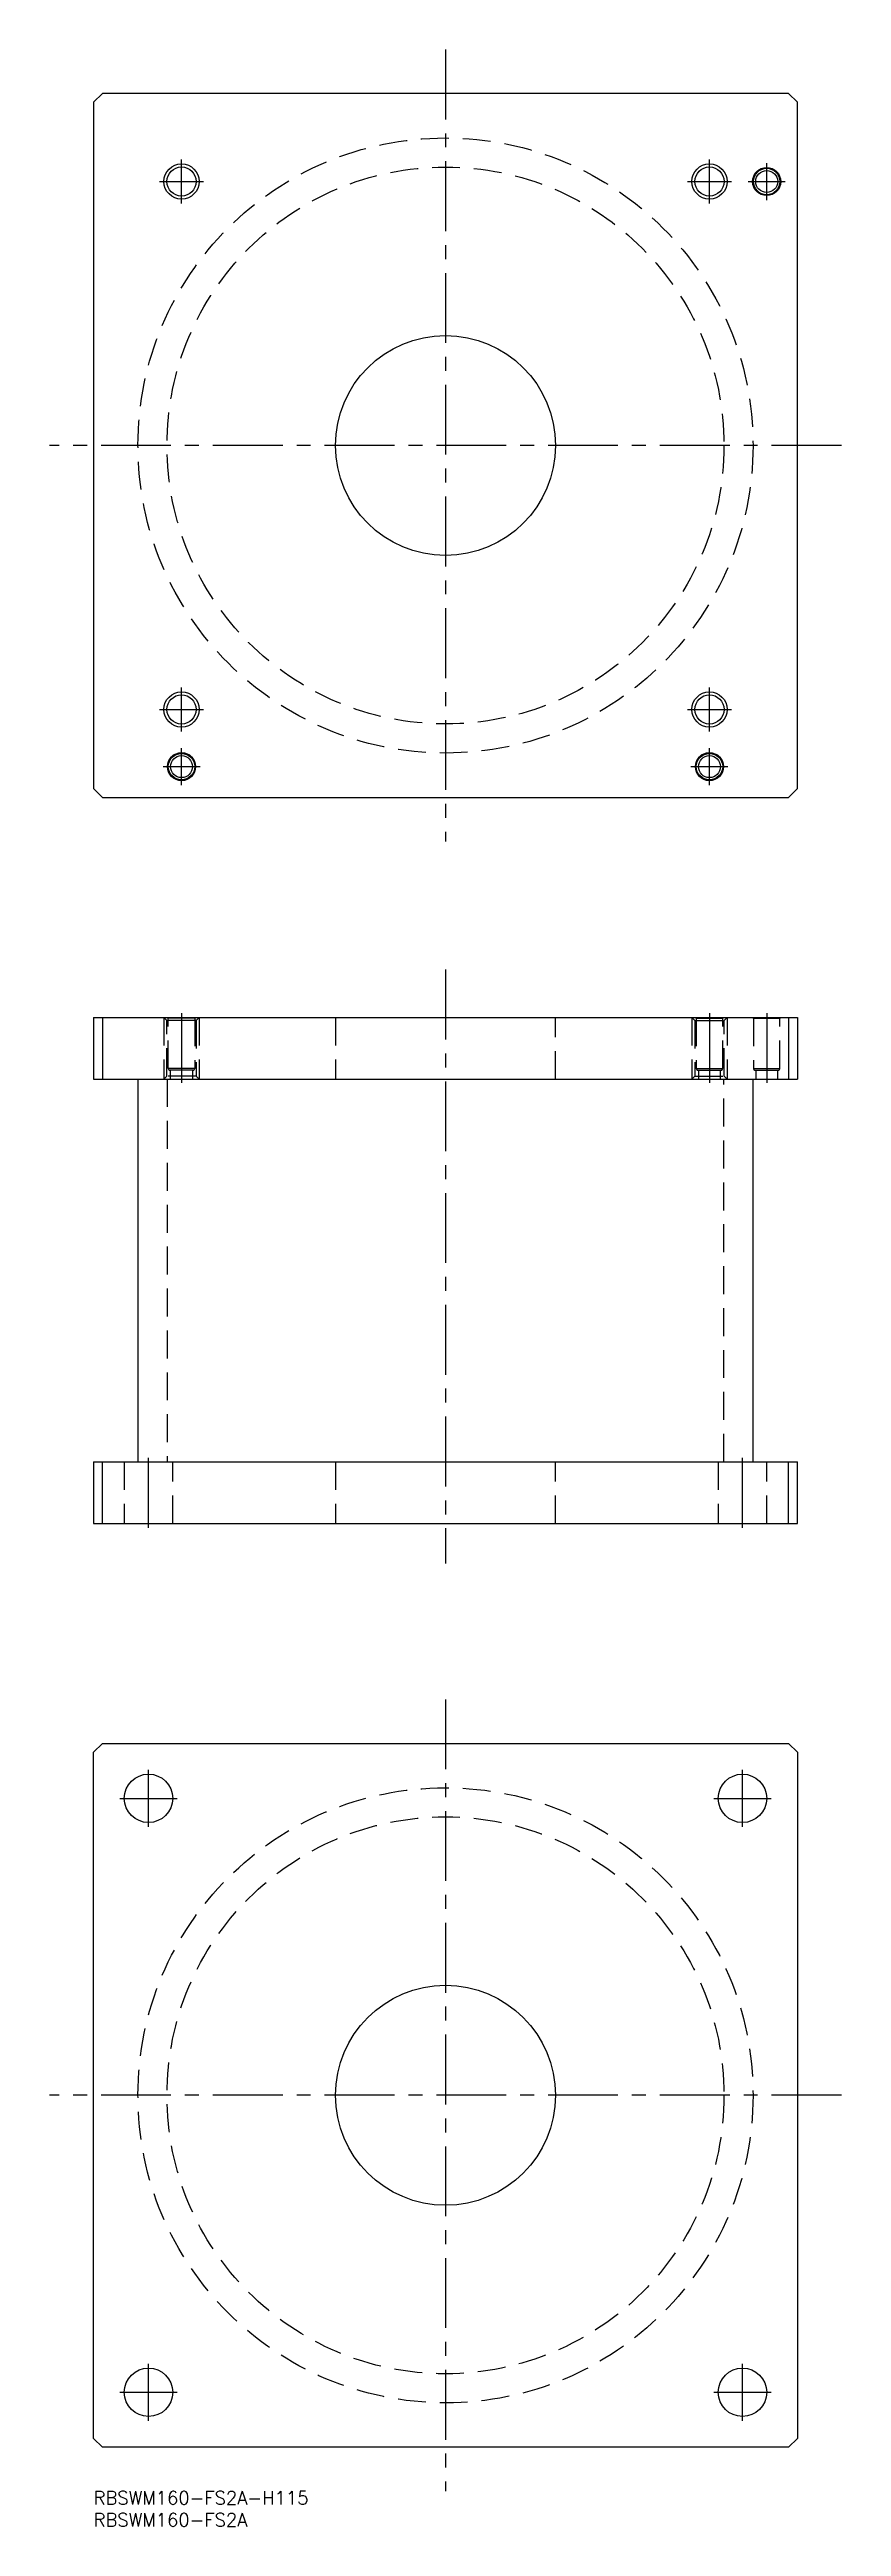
# Model space of a CAD drawing. Extents: x -10 to 170, y -8 to 555.
import ezdxf

# ---------------------------------------------------------------- set-up
doc = ezdxf.new("R2010")
doc.units = 0
doc.header["$LTSCALE"] = 0.5
doc.linetypes.add('CENTER', pattern=[50.8, 31.75, -6.35, 6.35, -6.35])
doc.linetypes.add('DASHED', pattern=[19.05, 12.7, -6.35])
for name, color, linetype in [('MSM_CENTER', 1, 'CENTER'), ('MSM_CONTINUOUS', 7, 'CONTINUOUS'), ('MSM_DASHED', 4, 'DASHED'), ('MSM_NARROW', 5, 'CONTINUOUS'), ('MSM_PART_NUMBER', 7, 'CONTINUOUS')]:
    doc.layers.add(name, color=color, linetype=linetype)
doc.styles.get("Standard").update_dxf_attribs({"font": 'txt.shx', "height": 3, "bigfont": 'bigfont.shx'})

msp = doc.modelspace()

# ---------------------------------------------------------------- linework, layer by layer
at = {"layer": 'MSM_CENTER'}
for p, q in [((80, 555), (80, 375)), ((20, 520), (20, 530)), ((140, 520), (140, 530)), ((15, 525), (25, 525)), ((135, 525), (145, 525)), ((148.8, 525), (157.2, 525)), ((153, 520.8), (153, 529.2)), ((170, 465), (-10, 465)), ((20, 400), (20, 410)), ((140, 400), (140, 410)), ((15, 405), (25, 405)), ((135, 405), (145, 405)), ((20, 387.8), (20, 396.2)), ((140, 387.8), (140, 396.2)), ((15.8, 392), (24.2, 392)), ((135.8, 392), (144.2, 392)), ((80, 345.8738), (80, 210.8738)), ((20, 336), (20, 320)), ((140, 336), (140, 320)), ((153, 336), (153, 320)), ((12.4749, 219), (12.4749, 235)), ((147.5251, 219), (147.5251, 235)), ((80, 180), (80, 0)), ((12.5, 151), (12.5, 164)), ((147.5, 151), (147.5, 164)), ((6, 157.5), (19, 157.5)), ((141, 157.5), (154, 157.5)), ((170, 90), (-10, 90)), ((12.5, 16), (12.5, 29)), ((147.5, 16), (147.5, 29)), ((6, 22.5), (19, 22.5)), ((141, 22.5), (154, 22.5))]:
    msp.add_line(p, q, dxfattribs=at)
at = {"layer": 'MSM_CONTINUOUS'}
for p, q in [((2, 545), (0, 543)), ((0, 543), (0, 387)), ((158, 545), (2, 545)), ((160, 543), (158, 545)), ((160, 387), (160, 543)), ((0, 387), (2, 385)), ((2, 385), (158, 385)), ((158, 385), (160, 387)), ((0, 335), (158, 335)), ((0, 335), (0, 321)), ((2, 335), (2, 321)), ((158, 335), (158, 321)), ((158, 335), (160, 335)), ((160, 335), (160, 321)), ((0, 321), (160, 321)), ((10.1, 321), (10.1, 234)), ((149.9, 234), (149.9, 321)), ((0, 234), (160, 234)), ((0, 234), (0, 220)), ((2, 220), (2, 234)), ((158, 220), (158, 234)), ((160, 220), (160, 234)), ((0, 220), (160, 220)), ((0, 168), (2, 170)), ((2, 170), (158, 170)), ((158, 170), (160, 168)), ((0, 12), (0, 168)), ((160, 168), (160, 12)), ((2, 10), (0, 12)), ((160, 12), (158, 10)), ((158, 10), (2, 10))]:
    msp.add_line(p, q, dxfattribs=at)
for centre, radius in [((20, 525), 3.3235), ((140, 525), 3.3235), ((153, 525), 3.2), ((153, 525), 3), ((153, 525), 2.5), ((80, 465), 25), ((20, 405), 3.3235), ((140, 405), 3.3235), ((20, 392), 3.2), ((20, 392), 3), ((20, 392), 2.5), ((140, 392), 3.2), ((140, 392), 3), ((140, 392), 2.5), ((12.5, 157.5), 5.5), ((147.5, 157.5), 5.5), ((80, 90), 25), ((12.5, 22.5), 5.5), ((147.5, 22.5), 5.5)]:
    msp.add_circle(centre, radius, dxfattribs=at)
at = {"layer": 'MSM_DASHED'}
for p, q in [((16.6765, 334.3235), (16, 335)), ((16, 335), (16, 321)), ((23.3235, 334.3235), (16.6765, 334.3235)), ((16.6765, 321.6765), (16.6765, 334.3235)), ((17, 334.8), (16.8, 335)), ((23, 334.8), (17, 334.8)), ((17, 323.4), (17, 334.8)), ((23.2, 335), (23, 334.8)), ((23, 334.8), (23, 323.4)), ((24, 335), (23.3235, 334.3235)), ((23.3235, 334.3235), (23.3235, 321.6765)), ((24, 335), (24, 321)), ((55, 335), (55, 321)), ((105, 321), (105, 335)), ((136, 335), (136.6765, 334.3235)), ((136, 335), (136, 321)), ((136.6765, 334.3235), (143.3235, 334.3235)), ((136.6765, 334.3235), (136.6765, 321.6765)), ((136.8, 335), (137, 334.8)), ((137, 334.8), (143, 334.8)), ((137, 334.8), (137, 323.4)), ((143, 334.8), (143.2, 335)), ((143, 323.4), (143, 334.8)), ((143.3235, 334.3235), (144, 335)), ((143.3235, 321.6765), (143.3235, 334.3235)), ((144, 335), (144, 321)), ((149.8, 335), (150, 334.8)), ((150, 334.8), (156, 334.8)), ((150, 334.8), (150, 323.4)), ((156, 334.8), (156.2, 335)), ((156, 323.4), (156, 334.8)), ((16, 321), (16.6765, 321.6765)), ((23.3235, 321.6765), (16.6765, 321.6765)), ((16.7, 321), (16.7, 234)), ((23, 323.4), (17, 323.4)), ((22.6, 323), (17.4, 323)), ((17.5, 321), (17.5, 323)), ((22.5, 323), (22.5, 321)), ((23.3235, 321.6765), (24, 321)), ((136.6765, 321.6765), (136, 321)), ((136.6765, 321.6765), (143.3235, 321.6765)), ((137, 323.4), (143, 323.4)), ((137.4, 323), (142.6, 323)), ((137.5, 323), (137.5, 321)), ((142.5, 321), (142.5, 323)), ((143.3, 234), (143.3, 321)), ((144, 321), (143.3235, 321.6765)), ((150, 323.4), (156, 323.4)), ((150.4, 323), (155.6, 323)), ((150.5, 323), (150.5, 321)), ((155.5, 321), (155.5, 323)), ((7, 234), (7, 220)), ((18, 220), (18, 234)), ((55, 234), (55, 220)), ((105, 220), (105, 234)), ((142, 234), (142, 220)), ((153, 220), (153, 234))]:
    msp.add_line(p, q, dxfattribs=at)
for centre, radius in [((80, 465), 69.9), ((80, 465), 63.3), ((80, 90), 69.9), ((80, 90), 63.3)]:
    msp.add_circle(centre, radius, dxfattribs=at)
for centre, start, end in [((17.4, 323.4), 180, 270), ((22.6, 323.4), 270, 0), ((137.4, 323.4), 180, 270), ((142.6, 323.4), 270, 0), ((150.4, 323.4), 180, 270), ((155.6, 323.4), 270, 0)]:
    msp.add_arc(centre, 0.4, start, end, dxfattribs=at)
at = {"layer": 'MSM_NARROW'}
for centre in [(20, 525), (140, 525), (20, 405), (140, 405)]:
    msp.add_circle(centre, 4, dxfattribs=at)

# ---------------------------------------------------------------- texts
at = {"layer": 'MSM_PART_NUMBER'}
for s, p in [('RBSWM160-FS2A-H115', (0, -3)), ('RBSWM160-FS2A', (0, -8))]:
    msp.add_text(s, height=3, dxfattribs=at).set_placement(p)

doc.saveas('drawing.dxf')
